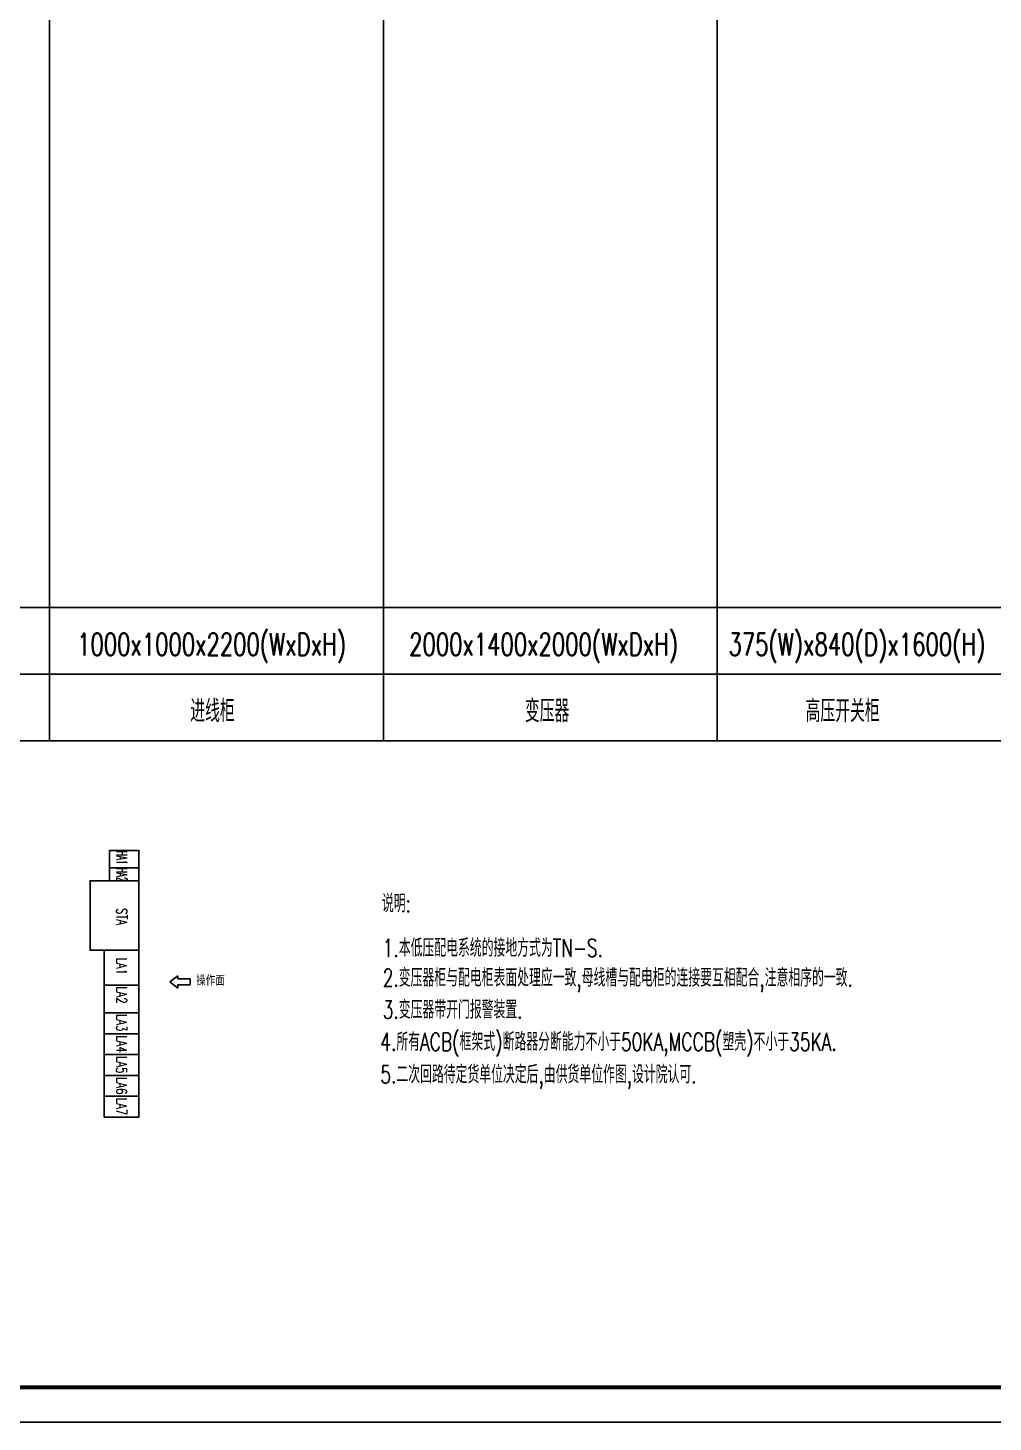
# Model space of a CAD drawing. Extents: x -336391 to 664021, y -458009 to -178412.
# Drawn here: x 115956 to 143711, y -458009 to -417886 of the extents above; entities that cross this region are included whole.
import ezdxf
from ezdxf.enums import TextEntityAlignment as Align

# ---------------------------------------------------------------- set-up
doc = ezdxf.new("R2010")
doc.units = 0
doc.header["$LTSCALE"] = 1000
doc.header["$MEASUREMENT"] = 0
for name, color, linetype in [('A-墙线', 7, 'CONTINUOUS'), ('EQUIP-箱柜', 3, 'CONTINUOUS'), ('图框', 7, 'CONTINUOUS'), ('电气-文字', 4, 'CONTINUOUS')]:
    doc.layers.add(name, color=color, linetype=linetype)
doc.styles.add('HZ', font='tjromans.shx', dxfattribs={"width": 0.75, "bigfont": 'tjhztxt.shx'})

# ---------------------------------------------------------------- blocks, each defined once
blk = doc.blocks.new('tk2')
at = {"layer": '图框'}
blk.add_line((0, 0), (118900, 0), dxfattribs=at)
at = {"layer": '图框', "const_width": 120}
blk.add_lwpolyline([(117900, 1000), (117900, 83100), (2500, 83100), (2500, 1000)], close=True, dxfattribs=at)

msp = doc.modelspace()

# ---------------------------------------------------------------- linework, layer by layer
at = {"layer": 'EQUIP-箱柜'}
for points in [[(119146.4, -442056.1), (119146.4, -441556.1), (118306.4, -441556.1), (118306.4, -442056.1)], [(119146.4, -442431.1), (119146.4, -442056.1), (118306.4, -442056.1), (118306.4, -442431.1)], [(119146.4, -442431.1), (119146.4, -444431.1), (117746.4, -444431.1), (117746.4, -442431.1)], [(119146.4, -444431.1), (119146.4, -445431.1), (118146.4, -445431.1), (118146.4, -444431.1)], [(119146.4, -445431.1), (119146.4, -446231.1), (118146.4, -446231.1), (118146.4, -445431.1)], [(119146.4, -446231.1), (119146.4, -446831.1), (118146.4, -446831.1), (118146.4, -446231.1)], [(119146.4, -446831.1), (119146.4, -447431.1), (118146.4, -447431.1), (118146.4, -446831.1)], [(119146.4, -447431.1), (119146.4, -448031.1), (118146.4, -448031.1), (118146.4, -447431.1)], [(119146.4, -448031.1), (119146.4, -448631.1), (118146.4, -448631.1), (118146.4, -448031.1)], [(119146.4, -448631.1), (119146.4, -449231.1), (118146.4, -449231.1), (118146.4, -448631.1)]]:
    msp.add_lwpolyline(points, close=True, dxfattribs=at)
at = {"layer": '电气-文字'}
for p, q in [((116577.7, -382726), (116577.7, -438406)), ((126177.7, -382726), (126177.7, -438406)), ((126177.7, -382726), (126177.7, -438406)), ((126177.7, -382726), (126177.7, -438406)), ((126177.7, -382726), (126177.7, -438406)), ((135777.7, -382726), (135777.7, -438406)), ((135777.7, -382726), (135777.7, -438406)), ((135777.7, -382726), (135777.7, -438406)), ((135777.7, -382726), (135777.7, -438406)), ((152234.9, -434566), (78177.7, -434566)), ((152234.9, -436486), (78177.7, -436486)), ((152234.9, -438406), (78177.7, -438406)), ((120271.8, -445164.5), (120039.9, -445341.4)), ((120271.8, -445164.5), (120039.9, -445341.4)), ((120271.8, -445518.2), (120039.9, -445341.4)), ((120271.8, -445518.2), (120039.9, -445341.4)), ((120271.8, -445255.2), (120271.8, -445164.5)), ((120271.8, -445255.2), (120271.8, -445164.5)), ((120618.8, -445255.2), (120271.8, -445255.2)), ((120618.8, -445255.2), (120271.8, -445255.2)), ((120618.8, -445341.4), (120618.8, -445255.2)), ((120618.8, -445341.4), (120618.8, -445255.2)), ((120618.8, -445341.4), (120618.8, -445427.5)), ((120618.8, -445341.4), (120618.8, -445427.5)), ((120271.8, -445427.5), (120271.8, -445518.2)), ((120618.8, -445427.5), (120271.8, -445427.5)), ((120618.8, -445427.5), (120271.8, -445427.5)), ((120271.8, -445427.5), (120271.8, -445518.2))]:
    msp.add_line(p, q, dxfattribs=at)

# ---------------------------------------------------------------- block references
at = {"layer": 'A-墙线'}
msp.add_blockref('tk2', (49305.7, -458008.9), dxfattribs=at)

# ---------------------------------------------------------------- texts
at = {"layer": '电气-文字', "style": 'HZ', "width": 0.7}
for s, height, p in [('1000x1000x2200(WxDxH)', 640, (117368, -435945.7)), ('2000x1400x2000(WxDxH)', 640, (126916.3, -435945.7)), ('375(W)x840(D)x1600(H)', 640, (136101.4, -435945.7)), ('进线柜', 640, (120625.9, -437865.7)), ('变压器', 640, (130249.2, -437865.7)), ('高压开关柜', 640, (138320.2, -437865.7)), ('说明:', 512, (126136.7, -443338.2)), ('1.本低压配电系统的接地方式为TN-S.', 512, (126160.6, -444618.2)), ('2.变压器柜与配电柜表面处理应一致,母线槽与配电柜的连接要互相配合,注意相序的一致.', 512, (126160.6, -445476.7)), ('3.变压器带开门报警装置.', 512, (126160.6, -446396)), ('4.所有ACB(框架式)断路器分断能力不小于50KA,MCCB(塑壳)不小于35KA.', 512, (126092.2, -447319.8)), ('5.二次回路待定货单位决定后,由供货单位作图,设计院认可.', 512, (126092.2, -448257.9))]:
    msp.add_text(s, height=height, dxfattribs=at).set_placement(p)
at = {"layer": '电气-文字', "style": 'HZ'}
for s, width, p in [('HA1', 0.5, (118657.6, -441768.3)), ('HA2', 0.5, (118657.6, -442257.3)), ('STA', 0.7, (118657.6, -443464.1)), ('LA1', 0.7, (118649.3, -444894.1)), ('LA2', 0.7, (118649.3, -445719.3)), ('LA3', 0.7, (118649.3, -446519.3)), ('LA4', 0.7, (118649.3, -447130.9)), ('LA5', 0.7, (118649.3, -447730.9)), ('LA6', 0.7, (118649.3, -448330.9)), ('LA7', 0.7, (118649.3, -448930.9))]:
    msp.add_text(s, height=300, rotation=270, dxfattribs=dict(at, width=width)).set_placement(p, align=Align.MIDDLE)
at = {"layer": '电气-文字', "style": 'HZ', "width": 0.7}
msp.add_text('操作面', height=300, dxfattribs=at).set_placement((121208.1, -445445.9), align=Align.CENTER)

doc.saveas('drawing.dxf')
